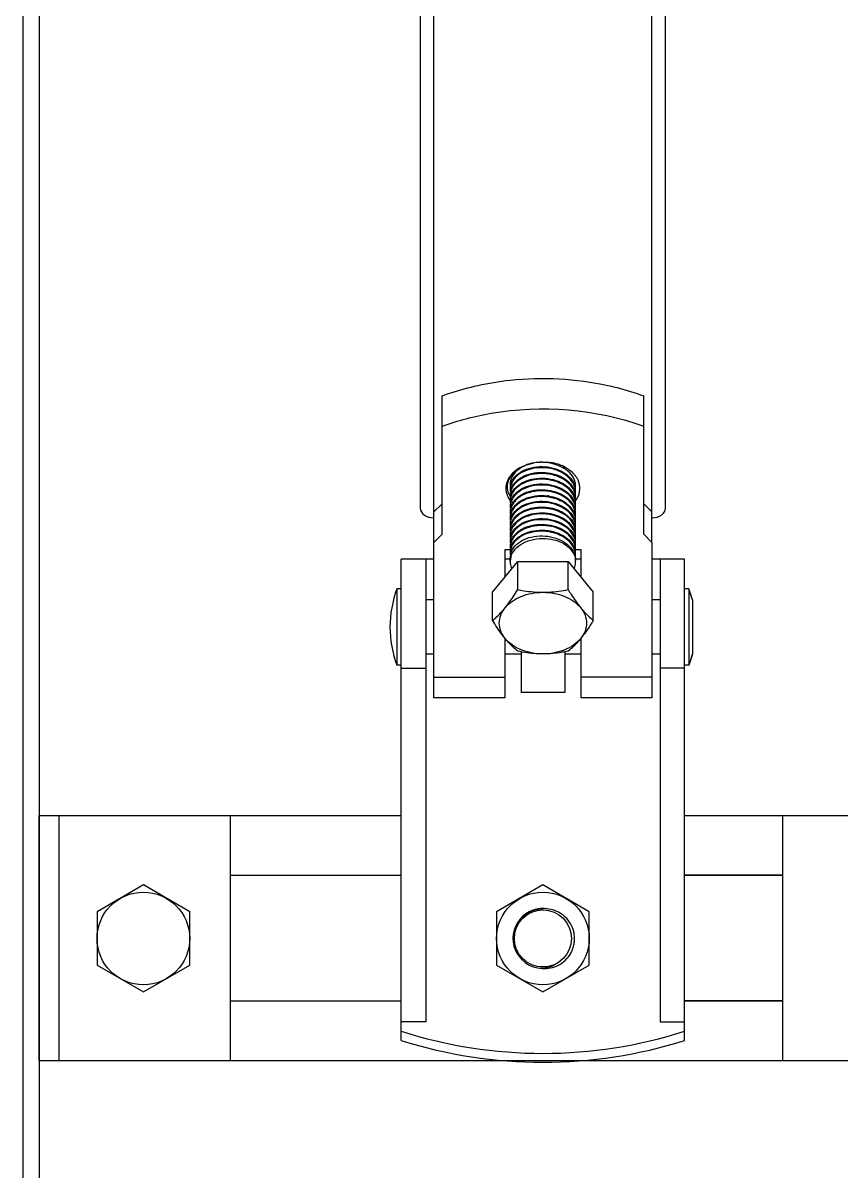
# Model space of a CAD drawing. Extents: x 1060579 to 1383165, y 581819 to 1037910.
# Drawn here: x 1270977 to 1271661, y 848023 to 848983 of the extents above; entities that cross this region are included whole.
import ezdxf

# ---------------------------------------------------------------- set-up
doc = ezdxf.new("R2010")
doc.units = 0
doc.header["$LTSCALE"] = 1000
doc.header["$MEASUREMENT"] = 0
doc.layers.add('02___PRT_ALL_AXES', color=7, linetype='Continuous')
doc.layers.add('03___PRT_ALL_CURVES', color=7, linetype='Continuous')

msp = doc.modelspace()

# ---------------------------------------------------------------- linework, layer by layer
at = {"color": 0, "linetype": 'Continuous'}
for p, q in [((1271308.81, 851443.65), (1271308.81, 848577.22)), ((1271513.84, 848577.22), (1271513.84, 851443.65)), ((1271320.2, 848574.08), (1271320.2, 851394.19)), ((1271502.45, 848574.08), (1271502.45, 851394.19)), ((1271429.27, 848611.92), (1271427.39, 848611.39)), ((1271427.39, 848611.39), (1271429.53, 848611.55)), ((1271429.71, 848611.72), (1271429.53, 848611.55)), ((1271437.97, 848599.87), (1271437.95, 848599.91)), ((1271320.2, 848418.52), (1271320.2, 848548.62)), ((1271502.45, 848548.62), (1271502.45, 848418.52)), ((1271379.43, 848542.28), (1271379.43, 848519.32)), ((1271438.2, 848537.19), (1271438.66, 848537.37)), ((1271438.66, 848533.51), (1271438.66, 848537.37)), ((1271443.22, 848519.32), (1271443.22, 848542.28)), ((1271292.87, 848131.86), (1271292.87, 848534.7)), ((1271320.2, 848534.7), (1271292.87, 848534.7)), ((1271313.37, 848534.7), (1271313.37, 848147.43)), ((1271369.24, 848506.84), (1271390.28, 848532.61)), ((1271383.99, 848534.7), (1271379.43, 848534.7)), ((1271383.99, 848532.61), (1271383.99, 848535.93)), ((1271390.28, 848532.61), (1271432.37, 848532.61)), ((1271432.37, 848532.61), (1271453.41, 848506.84)), ((1271443.22, 848534.7), (1271438.66, 848534.7)), ((1271529.78, 848534.7), (1271502.45, 848534.7)), ((1271509.28, 848534.7), (1271509.28, 848147.43)), ((1271529.78, 848131.86), (1271529.78, 848534.7)), ((1271292.87, 848509.64), (1271289.22, 848509.64)), ((1271533.43, 848509.64), (1271529.78, 848509.64)), ((1271320.2, 848500.53), (1271313.37, 848500.53)), ((1271509.28, 848500.53), (1271502.45, 848500.53)), ((1271379.43, 848468.59), (1271379.43, 848418.52)), ((1271443.22, 848418.52), (1271443.22, 848468.59)), ((1271393.1, 848457.06), (1271393.1, 848423.07)), ((1271429.55, 848457.06), (1271429.55, 848423.07)), ((1271292.87, 848445.85), (1271289.22, 848445.85)), ((1271292.87, 848443.46), (1271313.37, 848443.46)), ((1271529.78, 848443.46), (1271509.28, 848443.46)), ((1271533.43, 848445.85), (1271529.78, 848445.85)), ((1271320.2, 848435.86), (1271379.43, 848435.86)), ((1271502.45, 848435.86), (1271443.22, 848435.86)), ((1271429.55, 848423.07), (1271393.1, 848423.07)), ((1271379.43, 848418.52), (1271320.2, 848418.52)), ((1271502.45, 848418.52), (1271443.22, 848418.52)), ((1270990.26, 848115.2), (1270990.26, 848320.21)), ((1271006.87, 848115.2), (1271006.87, 848320.21)), ((1271149.98, 848115.2), (1271149.98, 848320.21)), ((1271411.32, 848241.1), (1271411.32, 848242.24)), ((1271436.46, 848225.41), (1271436.44, 848225.45)), ((1271436.55, 848225.01), (1271436.54, 848225.04)), ((1271313.37, 848147.43), (1271292.87, 848147.43)), ((1271509.28, 848147.43), (1271529.78, 848147.43))]:
    msp.add_line(p, q, dxfattribs=at)
at = {"color": 7, "linetype": 'Continuous'}
for p, q in [((1270976.6, 850949.64), (1270976.6, 847309.77)), ((1270990.26, 850949.64), (1270990.26, 847309.77))]:
    msp.add_line(p, q, dxfattribs=at)
at = {"color": 0}
for p, q in [((1270990.26, 848320.21), (1271292.87, 848320.21)), ((1271529.78, 848320.21), (1272129.45, 848320.21)), ((1271611.59, 848320.21), (1271611.59, 848115.29)), ((1271149.98, 848270.21), (1271292.87, 848270.21)), ((1271611.59, 848270.21), (1271529.7, 848270.21)), ((1271529.78, 848270.21), (1271611.59, 848270.21)), ((1271149.98, 848165.2), (1271292.87, 848165.2)), ((1271611.59, 848165.2), (1271529.7, 848165.2)), ((1271529.78, 848165.2), (1271611.59, 848165.2)), ((1270990.26, 848115.2), (1272129.45, 848115.29))]:
    msp.add_line(p, q, dxfattribs=at)
at = {"color": 0, "linetype": 'Continuous'}
msp.add_circle((1271411.32, 848217.26), 23.84, dxfattribs=at)
for centre, radius, start, end in [((1271409.74, 848579.94), 35.55, 109.84853, 110.81117), ((1271410.49, 848576.57), 39.08, 100.68737, 103.87841), ((1271411.53, 848572.66), 43.06, 92.78865, 95.62092), ((1271410.23, 848577.39), 38.2, 91.1709, 94.36037), ((1271411.24, 848569.79), 45.9, 92.18133, 94.23085), ((1271411.53, 848572.69), 43.04, 90.26965, 92.79112), ((1271410.23, 848576.97), 38.62, 88.39808, 91.17002), ((1271411.32, 848567.65), 48.04, 89.99224, 92.18143), ((1271410.26, 848577.23), 38.36, 78.81017, 88.42548), ((1271413.28, 848579.46), 36.21, 66.09018, 69.39384), ((1271400.27, 848591.84), 20.4, 144.3244, 145.0523), ((1271401.38, 848591.01), 21.79, 136.88563, 144.24924), ((1271402.59, 848589.91), 23.43, 135.03932, 136.94896), ((1271401.54, 848592.17), 20.68, 139.07237, 140.19888), ((1271401.97, 848591.78), 21.26, 136.7553, 139.06681), ((1271403.46, 848589.03), 24.66, 131.04474, 135.01882), ((1271409.52, 848580.51), 34.94, 110.81103, 111.98188), ((1271414.62, 848586.48), 27.99, 59.48516, 62.80559), ((1271414.04, 848581.19), 34.32, 63.04309, 66.09035), ((1271414.99, 848587.14), 27.24, 59.10175, 59.47215), ((1271414.52, 848582.15), 33.24, 62.80856, 63.02845), ((1271419.71, 848593.49), 19.4, 32.72664, 38.52351), ((1271420.96, 848594.3), 17.91, 26.76335, 32.72288), ((1271421.47, 848591.15), 21.54, 38.04663, 39.87352), ((1271422.03, 848591.59), 20.83, 35.77947, 38.04888), ((1271423.03, 848592.29), 19.61, 29.28109, 35.81545), ((1271399.05, 848592.63), 18.95, 149.24775, 149.84651), ((1271399.38, 848592.43), 19.33, 147.17944, 149.24276), ((1271399.73, 848592.21), 19.74, 146.44231, 147.184), ((1271400, 848592.03), 20.07, 145.05053, 146.44049), ((1271398.59, 848594.19), 17.09, 150.96874, 153.24457), ((1271396.61, 848597.45), 12.62, 177.23425, 180.00699), ((1271396.71, 848597.45), 12.72, 180.02495, 188.67693), ((1271396.69, 848593.91), 12.7, 171.17887, 179.97394), ((1271396.63, 848597.45), 12.65, 173.38303, 177.23238), ((1271396.85, 848597.81), 12.86, 188.55622, 188.80434), ((1271397.05, 848593.85), 13.07, 164.6265, 171.17252), ((1271397.3, 848593.79), 13.33, 163.5915, 164.63979), ((1271397.73, 848597.18), 13.77, 159.46306, 161.8459), ((1271398.17, 848597.01), 14.25, 154.35513, 159.44526), ((1271422.56, 848594.93), 16.26, 24.62832, 30.97104), ((1271422.22, 848594.93), 16.51, 17.56696, 26.78187), ((1271423.37, 848595.31), 15.36, 21.18325, 24.59039), ((1271423.86, 848595.5), 14.83, 16.32634, 21.1888), ((1271422.81, 848590.3), 15.88, 17.47897, 18.78163), ((1271423, 848591.33), 15.68, 15.55115, 17.49487), ((1271423.26, 848590.44), 15.41, 9.38153, 17.50204), ((1271422.96, 848595.18), 15.72, 16.3677, 17.34776), ((1271423.15, 848595.24), 15.53, 14.1805, 16.36999), ((1271424.36, 848595.65), 14.31, 11.41669, 16.32182), ((1271423.2, 848591.38), 15.48, 14.17856, 15.54972), ((1271423.32, 848595.28), 15.35, 12.65644, 14.17814), ((1271423.46, 848591.45), 15.21, 7.53476, 14.18881), ((1271423.46, 848595.31), 15.2, 9.3904, 12.65872), ((1271424.67, 848595.72), 13.99, 9.17982, 11.4044), ((1271423.69, 848595.35), 14.97, 3.718, 9.39356), ((1271424.84, 848595.74), 13.82, 5.80848, 9.17972), ((1271423.73, 848595.38), 14.93, 352.48447, 355.64654), ((1271424.93, 848595.75), 13.73, 2.4067, 5.80641), ((1271423.85, 848595.37), 14.81, 355.64808, 358.28364), ((1271423.86, 848595.36), 14.81, 2.42629, 3.70791), ((1271423.9, 848595.36), 14.76, 1.49721, 2.42608), ((1271423.94, 848595.37), 14.73, 358.28484, 359.99939), ((1271423.93, 848595.36), 14.73, 0.71743, 1.49713), ((1271423.95, 848595.36), 14.71, 0.0001, 0.7174), ((1271424.09, 848592.9), 18.39, 25.62918, 29.24531), ((1271398.12, 848595.83), 16.59, 205.22932, 208.38885), ((1271398.6, 848596.09), 17.13, 208.38732, 211.08741), ((1271398.94, 848596.29), 17.53, 211.08207, 212.10468), ((1271396.59, 848592.95), 12.6, 175.66047, 179.99529), ((1271396.69, 848592.95), 12.7, 180.02613, 188.82832), ((1271396.69, 848589.08), 12.7, 171.19029, 179.97405), ((1271396.59, 848588.12), 12.6, 175.66055, 179.99529), ((1271396.7, 848588.12), 12.71, 180.02715, 189.05714), ((1271396.68, 848584.24), 12.69, 171.42548, 179.97573), ((1271397.05, 848584.19), 13.06, 164.62964, 171.41693), ((1271397.05, 848589.02), 13.07, 164.64129, 171.18392), ((1271397.3, 848588.95), 13.33, 163.59217, 164.65453), ((1271397.3, 848584.12), 13.33, 163.59328, 164.64379), ((1271410.32, 848549.91), 37.98, 81.45169, 82.38798), ((1271423.08, 848586.52), 15.6, 14.29025, 17.4841), ((1271423.08, 848581.69), 15.6, 14.2685, 17.4865), ((1271423.26, 848580.77), 15.41, 9.39486, 17.50911), ((1271423.44, 848585.65), 15.23, 3.78453, 16.70193), ((1271423.46, 848586.61), 15.2, 7.25657, 14.29595), ((1271423.46, 848581.78), 15.21, 7.50699, 14.2733), ((1271423.69, 848590.52), 14.97, 3.71715, 9.3539), ((1271423.74, 848590.54), 14.92, 352.20782, 356.44923), ((1271423.81, 848591.49), 14.86, 0.01723, 7.52684), ((1271423.81, 848585.7), 14.86, 352.44873, 359.98265), ((1271423.81, 848586.66), 14.85, 0.01573, 7.24578), ((1271422.61, 848595.63), 20.11, 322.39303, 328.59948), ((1271423.9, 848590.53), 14.76, 356.45237, 3.70923), ((1271423.9, 848585.7), 14.76, 0.00333, 3.70936), ((1271400.38, 848595.88), 20.54, 215.17851, 216.27363), ((1271396.59, 848583.28), 12.6, 175.66075, 179.99529), ((1271396.69, 848583.29), 12.7, 180.02622, 188.83896), ((1271396.69, 848579.41), 12.7, 171.20066, 179.97411), ((1271396.59, 848578.45), 12.6, 175.66115, 179.99528), ((1271396.69, 848578.46), 12.7, 180.02628, 188.85867), ((1271396.69, 848574.58), 12.7, 171.22019, 179.97423), ((1271397.05, 848579.35), 13.07, 164.60619, 171.19395), ((1271397.06, 848574.52), 13.07, 164.55369, 171.21295), ((1271397.3, 848579.29), 13.33, 163.59561, 164.6197), ((1271397.3, 848574.46), 13.33, 163.59906, 164.5676), ((1271423.08, 848576.85), 15.6, 14.22957, 17.4913), ((1271423.26, 848575.94), 15.41, 9.40433, 17.51198), ((1271423.08, 848572.02), 15.6, 14.23073, 17.49416), ((1271423.46, 848576.95), 15.21, 7.52111, 14.23398), ((1271423.46, 848572.12), 15.21, 7.52477, 14.23512), ((1271423.69, 848580.85), 14.97, 3.71758, 9.36715), ((1271423.69, 848576.02), 14.97, 3.71771, 9.37665), ((1271423.81, 848581.83), 14.85, 0.01707, 7.4983), ((1271423.81, 848580.87), 14.86, 352.46333, 359.98269), ((1271423.81, 848577), 14.85, 0.01713, 7.51277), ((1271423.81, 848576.04), 14.86, 352.46718, 359.98273), ((1271423.9, 848580.87), 14.76, 0.00333, 3.70961), ((1271423.9, 848576.03), 14.76, 0.00333, 3.70972), ((1271320.2, 848585.15), 15.99, 268.36661, 269.99894), ((1271396.59, 848573.62), 12.61, 175.65442, 179.99545), ((1271396.68, 848573.62), 12.69, 180.02405, 188.55059), ((1271396.7, 848569.75), 12.71, 170.92004, 179.97281), ((1271396.59, 848568.79), 12.6, 175.66035, 179.99527), ((1271396.69, 848568.79), 12.7, 180.02593, 188.80891), ((1271396.69, 848564.91), 12.7, 171.17046, 179.97385), ((1271397.05, 848564.86), 13.07, 164.6442, 171.16434), ((1271397.1, 848569.68), 13.11, 163.52874, 170.90564), ((1271397.3, 848564.79), 13.33, 163.5895, 164.65735), ((1271423.06, 848567.18), 15.62, 14.25019, 17.54844), ((1271423.26, 848561.44), 15.41, 9.42825, 17.51762), ((1271423.26, 848566.28), 15.41, 9.39467, 17.51294), ((1271423.08, 848562.36), 15.6, 14.2314, 17.49513), ((1271423.46, 848567.28), 15.2, 7.71926, 14.25406), ((1271423.46, 848562.45), 15.21, 7.53176, 14.23578), ((1271423.69, 848566.35), 14.97, 3.71763, 9.36696), ((1271423.81, 848572.16), 14.85, 0.01715, 7.51646), ((1271423.8, 848567.33), 14.86, 0.01767, 7.71176), ((1271423.81, 848566.37), 14.86, 352.47388, 359.98278), ((1271423.81, 848571.21), 14.85, 352.66771, 359.98383), ((1271423.89, 848571.2), 14.77, 0.00321, 3.71338), ((1271423.9, 848566.37), 14.76, 0.00334, 3.70966), ((1271502.45, 848585.15), 15.99, 270.00106, 271.63339), ((1271396.59, 848563.95), 12.6, 175.66047, 179.9953), ((1271396.69, 848563.96), 12.7, 180.02607, 188.82205), ((1271396.69, 848560.08), 12.7, 171.18411, 179.97405), ((1271396.59, 848559.12), 12.6, 175.6601, 179.99529), ((1271396.69, 848559.13), 12.7, 180.02576, 188.77823), ((1271396.69, 848555.25), 12.7, 171.13974, 179.97371), ((1271397.05, 848560.02), 13.07, 164.65333, 171.17782), ((1271397.05, 848555.19), 13.07, 164.6922, 171.13413), ((1271397.3, 848559.96), 13.33, 163.59542, 164.6665), ((1271397.3, 848555.13), 13.33, 163.59181, 164.70497), ((1271423.08, 848557.52), 15.6, 14.233, 17.49983), ((1271423.26, 848556.61), 15.41, 9.42179, 17.51713), ((1271423.08, 848552.69), 15.6, 14.23275, 17.49933), ((1271423.46, 848557.62), 15.21, 7.5405, 14.23735), ((1271423.45, 848552.79), 15.21, 7.6098, 14.23692), ((1271423.69, 848561.52), 14.97, 3.71809, 9.40074), ((1271423.69, 848556.69), 14.97, 3.71809, 9.39425), ((1271423.81, 848562.5), 14.86, 0.01722, 7.52353), ((1271423.81, 848561.54), 14.86, 352.48309, 359.98285), ((1271423.81, 848557.67), 14.86, 0.01727, 7.53234), ((1271423.81, 848556.71), 14.85, 352.55109, 359.98304), ((1271423.9, 848561.54), 14.76, 0.00334, 3.71), ((1271423.9, 848556.7), 14.76, 0.00335, 3.71002), ((1271396.59, 848554.29), 12.6, 175.66008, 179.99528), ((1271396.69, 848554.29), 12.71, 180.02672, 189.02356), ((1271396.68, 848550.42), 12.69, 171.39201, 179.97549), ((1271396.59, 848549.46), 12.6, 175.66009, 179.99526), ((1271396.69, 848549.46), 12.7, 180.02592, 188.80493), ((1271396.69, 848545.58), 12.7, 171.16669, 179.97381), ((1271397.05, 848550.36), 13.06, 164.68388, 171.38416), ((1271397.05, 848545.53), 13.07, 164.67116, 171.16081), ((1271397.3, 848550.29), 13.33, 163.59038, 164.69758), ((1271397.3, 848545.46), 13.33, 163.58844, 164.68414), ((1271423.08, 848547.86), 15.6, 14.23231, 17.49848), ((1271423.26, 848546.94), 15.41, 9.43802, 17.5133), ((1271423.08, 848543.03), 15.6, 14.23077, 17.49551), ((1271423.26, 848542.11), 15.41, 9.44465, 17.50834), ((1271423.46, 848547.95), 15.21, 7.5487, 14.23665), ((1271423.46, 848543.12), 15.21, 7.56584, 14.23505), ((1271423.69, 848547.02), 14.97, 3.71811, 9.41057), ((1271423.8, 848552.83), 14.86, 0.01768, 7.60219), ((1271423.81, 848551.88), 14.85, 352.49115, 359.98289), ((1271423.81, 848548), 14.86, 0.01732, 7.54062), ((1271423.81, 848547.04), 14.85, 352.50826, 359.98296), ((1271423.9, 848551.87), 14.76, 0.00335, 3.71002), ((1271423.9, 848547.04), 14.76, 0.00333, 3.70998), ((1271396.59, 848544.62), 12.6, 175.66011, 179.99527), ((1271396.69, 848544.63), 12.7, 180.02595, 188.80919), ((1271396.69, 848540.75), 12.7, 171.17113, 179.97386), ((1271396.59, 848539.79), 12.6, 175.66056, 179.99527), ((1271396.69, 848539.8), 12.7, 180.02606, 188.82101), ((1271396.69, 848535.92), 12.7, 171.18248, 179.97394), ((1271397.05, 848540.69), 13.07, 164.67324, 171.16521), ((1271397.05, 848535.86), 13.07, 164.62025, 171.17608), ((1271397.3, 848540.63), 13.33, 163.58792, 164.68621), ((1271397.3, 848535.8), 13.33, 163.59109, 164.63359), ((1271423.26, 848537.28), 15.41, 9.40479, 17.51512), ((1271423.08, 848533.36), 15.6, 14.20899, 17.4974), ((1271423.08, 848538.19), 15.6, 14.22886, 17.49064), ((1271423.46, 848538.29), 15.21, 7.53013, 14.23324), ((1271423.69, 848542.19), 14.97, 3.7179, 9.41734), ((1271423.69, 848537.36), 14.97, 3.71781, 9.37713), ((1271423.81, 848543.17), 14.86, 0.01735, 7.55784), ((1271423.81, 848542.21), 14.86, 352.47271, 359.98277), ((1271423.81, 848538.34), 14.86, 0.01713, 7.52183), ((1271423.9, 848542.21), 14.76, 0.00332, 3.70973), ((1271423.9, 848537.37), 14.76, 0.00334, 3.70981), ((1271411.32, 848217.26), 25.06, 78.79654, 264.42038), ((1271411.77, 848217.17), 25.07, 79.83762, 91.01799), ((1271411.35, 848217.27), 26.39, 15.60939, 17.97005), ((1271411.77, 848216.11), 26.33, 18.27893, 19.74862), ((1271411.34, 848217.27), 26.4, 12.93275, 15.60737), ((1271411.28, 848217.26), 26.46, 9.59956, 12.93319), ((1271411.32, 848217.26), 26.42, 4.13284, 9.59731), ((1271411.33, 848217.26), 26.41, 341.87993, 344.01676), ((1271411.29, 848217.27), 26.46, 344.02254, 352.56844), ((1271411.33, 848217.26), 26.41, 352.57533, 354.72927), ((1271411.3, 848217.26), 26.45, 354.73036, 1.07953), ((1271411.32, 848217.26), 26.43, 1.08353, 4.13147), ((1271411.32, 848217.27), 26.43, 327.61118, 331.91746), ((1271411.33, 848217.26), 26.42, 327.61088, 331.5117), ((1271411.3, 848217.28), 26.45, 331.91585, 335.35374), ((1271411.32, 848217.27), 26.43, 335.35893, 341.87879), ((1271411.32, 848508.4), 387.27, 252.18874, 287.81126), ((1271411.32, 848508.4), 394.73, 252.53641, 287.46359)]:
    msp.add_arc(centre, radius, start, end, dxfattribs=at)
for points, knots in [([(1271401.12, 848614.51), (1271399.79, 848614.18), (1271394.83, 848612.68), (1271390.14, 848610.13), (1271387.27, 848607.63)], [0, 0, 0, 0, 0.264636, 1, 1, 1, 1]), ([(1271427.41, 848611.38), (1271426.68, 848611.79), (1271423.59, 848613.32), (1271420.26, 848614.35), (1271417.7, 848614.85)], [0, 0, 0, 0, 0.242859, 1, 1, 1, 1]), ([(1271426.02, 848613.35), (1271425.37, 848613.59), (1271422.7, 848614.51), (1271419.93, 848615.14), (1271417.83, 848615.46)], [0, 0, 0, 0, 0.245442, 1, 1, 1, 1]), ([(1271438.02, 848590.03), (1271437.29, 848592.47), (1271434.43, 848597.27), (1271427.52, 848602.5), (1271418.75, 848605.72), (1271409.13, 848606.64), (1271399.77, 848605.2), (1271391.75, 848601.59), (1271386.78, 848596.85), (1271384.59, 848592.46), (1271384.11, 848590.19), (1271384.02, 848589.07)], [0, 0, 0, 0, 0.111989, 0.237167, 0.374547, 0.517663, 0.657661, 0.786312, 0.89922, 0.950664, 1, 1, 1, 1]), ([(1271384.52, 848597.55), (1271385.15, 848599.7), (1271387.7, 848603.95), (1271393.92, 848608.6), (1271401.94, 848611.51), (1271410.94, 848612.41), (1271419.99, 848611.18), (1271428.14, 848607.9), (1271434.54, 848602.86), (1271437.23, 848598.34), (1271437.95, 848596.04)], [0, 0, 0, 0, 0.1028, 0.219575, 0.350436, 0.490257, 0.631411, 0.766198, 0.889253, 1, 1, 1, 1]), ([(1271384.52, 848592.72), (1271385.15, 848594.86), (1271387.7, 848599.12), (1271393.92, 848603.76), (1271401.94, 848606.68), (1271410.94, 848607.57), (1271419.99, 848606.35), (1271428.15, 848603.07), (1271434.55, 848598.02), (1271437.23, 848593.5), (1271437.96, 848591.21)], [0, 0, 0, 0, 0.102802, 0.219579, 0.350445, 0.490271, 0.631419, 0.766196, 0.889248, 1, 1, 1, 1]), ([(1271437.84, 848595.41), (1271437.08, 848597.67), (1271434.36, 848602.07), (1271428.02, 848606.99), (1271420, 848610.2), (1271411.11, 848611.42), (1271402.25, 848610.6), (1271394.31, 848607.82), (1271388.07, 848603.35), (1271385.41, 848599.23), (1271384.69, 848597.13)], [0, 0, 0, 0, 0.110828, 0.23379, 0.368184, 0.508826, 0.648319, 0.779281, 0.896604, 1, 1, 1, 1]), ([(1271396.45, 848612.9), (1271395.18, 848612.36), (1271390.75, 848610.12), (1271386.88, 848606.43), (1271385.33, 848603.18)], [0, 0, 0, 0, 0.276321, 1, 1, 1, 1]), ([(1271386.49, 848606.35), (1271387.13, 848607.03), (1271390.06, 848609.76), (1271393.61, 848611.77), (1271396.44, 848612.91)], [0, 0, 0, 0, 0.235806, 1, 1, 1, 1]), ([(1271436.5, 848603.3), (1271436.07, 848604), (1271434.06, 848606.87), (1271431.27, 848609.14), (1271428.98, 848610.51)], [0, 0, 0, 0, 0.235801, 1, 1, 1, 1]), ([(1271438, 848604.96), (1271437.45, 848605.62), (1271434.99, 848608.24), (1271431.97, 848610.29), (1271429.53, 848611.55)], [0, 0, 0, 0, 0.237518, 1, 1, 1, 1]), ([(1271382.67, 848602.15), (1271381.09, 848599.44), (1271379.31, 848592.92), (1271381.77, 848586.65), (1271383.6, 848584.05)], [0, 0, 0, 0, 0.496414, 1, 1, 1, 1]), ([(1271383.11, 848588.76), (1271382.43, 848590.2), (1271381.5, 848593.29), (1271381.65, 848596.52), (1271381.97, 848598.05)], [0, 0, 0, 0, 0.504975, 1, 1, 1, 1]), ([(1271437.96, 848585.41), (1271437.19, 848587.84), (1271434.27, 848592.6), (1271427.33, 848597.77), (1271418.57, 848600.93), (1271408.98, 848601.8), (1271399.67, 848600.33), (1271391.69, 848596.71), (1271386.76, 848591.99), (1271384.59, 848587.61), (1271384.11, 848585.35), (1271384.02, 848584.24)], [0, 0, 0, 0, 0.112247, 0.237701, 0.375218, 0.518283, 0.658097, 0.786535, 0.899295, 0.950694, 1, 1, 1, 1]), ([(1271384.69, 848597.13), (1271384.6, 848596.87), (1271384.28, 848595.81), (1271384.09, 848594.72), (1271384.02, 848593.9)], [0, 0, 0, 0, 0.252986, 1, 1, 1, 1]), ([(1271437.95, 848580.58), (1271437.19, 848583), (1271434.27, 848587.77), (1271427.33, 848592.93), (1271418.57, 848596.1), (1271408.98, 848596.97), (1271399.67, 848595.5), (1271391.69, 848591.88), (1271386.76, 848587.15), (1271384.59, 848582.78), (1271384.11, 848580.52), (1271384.02, 848579.4)], [0, 0, 0, 0, 0.112246, 0.2377, 0.375215, 0.518278, 0.658091, 0.78653, 0.899293, 0.950693, 1, 1, 1, 1]), ([(1271384.52, 848587.89), (1271385.15, 848590.03), (1271387.7, 848594.29), (1271393.92, 848598.93), (1271401.94, 848601.85), (1271410.94, 848602.74), (1271419.99, 848601.51), (1271428.15, 848598.24), (1271434.55, 848593.19), (1271437.23, 848588.67), (1271437.96, 848586.37)], [0, 0, 0, 0, 0.102803, 0.219579, 0.350445, 0.490272, 0.63142, 0.766197, 0.889249, 1, 1, 1, 1]), ([(1271384.52, 848583.05), (1271385.15, 848585.2), (1271387.7, 848589.46), (1271393.92, 848594.1), (1271401.94, 848597.01), (1271410.94, 848597.91), (1271419.99, 848596.68), (1271428.14, 848593.41), (1271434.55, 848588.36), (1271437.23, 848583.84), (1271437.96, 848581.54)], [0, 0, 0, 0, 0.102804, 0.219579, 0.350435, 0.490256, 0.631409, 0.766198, 0.88925, 1, 1, 1, 1]), ([(1271439.78, 848585.15), (1271441.2, 848587.48), (1271443.04, 848592.86), (1271441.83, 848598.43), (1271440.67, 848600.85)], [0, 0, 0, 0, 0.503467, 1, 1, 1, 1]), ([(1271415.96, 848591.33), (1271412.19, 848591.9), (1271404.66, 848591.91), (1271395.84, 848589.23), (1271390.15, 848585.54), (1271386.92, 848582.28), (1271384.77, 848578.58), (1271384.12, 848575.89), (1271384.02, 848574.57)], [0, 0, 0, 0, 0.287626, 0.558153, 0.68143, 0.795158, 0.900367, 1, 1, 1, 1]), ([(1271437.95, 848570.91), (1271437.19, 848573.34), (1271434.27, 848578.1), (1271427.33, 848583.27), (1271418.57, 848586.43), (1271408.98, 848587.3), (1271399.66, 848585.83), (1271391.69, 848582.21), (1271386.76, 848577.49), (1271384.59, 848573.12), (1271384.11, 848570.85), (1271384.02, 848569.74)], [0, 0, 0, 0, 0.112245, 0.237701, 0.375214, 0.518277, 0.6581, 0.786541, 0.899298, 0.950695, 1, 1, 1, 1]), ([(1271384.52, 848578.22), (1271385.15, 848580.37), (1271387.7, 848584.62), (1271393.92, 848589.27), (1271401.94, 848592.18), (1271410.94, 848593.08), (1271419.99, 848591.85), (1271428.14, 848588.57), (1271434.54, 848583.53), (1271437.23, 848579.01), (1271437.95, 848576.71)], [0, 0, 0, 0, 0.102805, 0.219582, 0.350438, 0.49026, 0.63141, 0.766198, 0.889251, 1, 1, 1, 1]), ([(1271384.52, 848573.4), (1271385.23, 848575.81), (1271388.31, 848580.59), (1271395.74, 848585.42), (1271405.14, 848588.01), (1271411.94, 848588.01), (1271415.35, 848587.55)], [0, 0, 0, 0, 0.20759, 0.44724, 0.716488, 1, 1, 1, 1]), ([(1271438.63, 848572.16), (1271438.48, 848574.45), (1271436.98, 848579.23), (1271431.86, 848585.08), (1271424.59, 848589.34), (1271418.93, 848590.88), (1271415.96, 848591.33)], [0, 0, 0, 0, 0.21682, 0.453957, 0.717085, 1, 1, 1, 1]), ([(1271415.96, 848587.46), (1271418.55, 848587.07), (1271423.51, 848585.8), (1271430.1, 848582.4), (1271435.18, 848577.75), (1271437.33, 848573.86), (1271437.95, 848571.89)], [0, 0, 0, 0, 0.277616, 0.53967, 0.780154, 1, 1, 1, 1]), ([(1271308.81, 848577.22), (1271308.81, 848575.08), (1271312.01, 848570.4), (1271317.03, 848569.25), (1271319.75, 848569.17)], [0, 0, 0, 0, 0.440911, 1, 1, 1, 1]), ([(1271437.95, 848566.08), (1271437.19, 848568.51), (1271434.27, 848573.27), (1271427.33, 848578.44), (1271418.57, 848581.6), (1271408.98, 848582.47), (1271399.66, 848581), (1271391.69, 848577.38), (1271386.76, 848572.66), (1271384.59, 848568.28), (1271384.11, 848566.02), (1271384.02, 848564.91)], [0, 0, 0, 0, 0.112246, 0.237704, 0.375214, 0.518276, 0.658095, 0.786533, 0.899295, 0.950695, 1, 1, 1, 1]), ([(1271429.8, 848571.59), (1271425.78, 848574.35), (1271416.07, 848577.8), (1271403.45, 848577.28), (1271394.38, 848573.91), (1271388.98, 848570.21), (1271385.26, 848565.52), (1271384.16, 848561.85), (1271384.02, 848560.07)], [0, 0, 0, 0, 0.268159, 0.54642, 0.676791, 0.795592, 0.902183, 1, 1, 1, 1]), ([(1271384.52, 848568.56), (1271385.15, 848570.7), (1271387.7, 848574.96), (1271393.92, 848579.6), (1271401.94, 848582.52), (1271410.94, 848583.41), (1271419.99, 848582.18), (1271428.14, 848578.91), (1271434.54, 848573.86), (1271437.23, 848569.34), (1271437.95, 848567.05)], [0, 0, 0, 0, 0.1028, 0.219577, 0.35044, 0.490268, 0.631416, 0.766199, 0.889253, 1, 1, 1, 1]), ([(1271384.52, 848563.72), (1271385.01, 848565.4), (1271386.76, 848568.72), (1271391, 848572.78), (1271396.6, 848575.87), (1271405.52, 848578.48), (1271417.47, 848578.44), (1271426.53, 848574.91), (1271430.25, 848572.24)], [0, 0, 0, 0, 0.09979, 0.209755, 0.331258, 0.462623, 0.737838, 1, 1, 1, 1]), ([(1271502.9, 848569.17), (1271505.62, 848569.25), (1271510.64, 848570.4), (1271513.84, 848575.08), (1271513.84, 848577.22)], [0, 0, 0, 0, 0.559089, 1, 1, 1, 1]), ([(1271438.63, 848552.83), (1271438.55, 848554.11), (1271438.03, 848556.71), (1271435.65, 848561.71), (1271430.22, 848567.12), (1271421.46, 848571.23), (1271411.42, 848572.86), (1271401.37, 848571.84), (1271392.6, 848568.36), (1271387.09, 848563.47), (1271384.65, 848558.84), (1271384.11, 848556.43), (1271384.02, 848555.24)], [0, 0, 0, 0, 0.05375, 0.109471, 0.230247, 0.36521, 0.508721, 0.651183, 0.78291, 0.898103, 0.950221, 1, 1, 1, 1]), ([(1271437.95, 848551.58), (1271437.19, 848554.01), (1271434.27, 848558.77), (1271427.33, 848563.94), (1271418.57, 848567.1), (1271408.98, 848567.97), (1271399.66, 848566.5), (1271391.69, 848562.88), (1271386.76, 848558.16), (1271384.59, 848553.79), (1271384.11, 848551.52), (1271384.02, 848550.41)], [0, 0, 0, 0, 0.11225, 0.237708, 0.375218, 0.518284, 0.658099, 0.786539, 0.899299, 0.950695, 1, 1, 1, 1]), ([(1271384.52, 848558.89), (1271385.15, 848561.04), (1271387.7, 848565.29), (1271393.92, 848569.94), (1271401.94, 848572.85), (1271410.94, 848573.75), (1271419.99, 848572.52), (1271428.14, 848569.25), (1271434.54, 848564.2), (1271437.23, 848559.68), (1271437.95, 848557.38)], [0, 0, 0, 0, 0.102803, 0.219582, 0.350439, 0.490263, 0.631412, 0.766193, 0.88925, 1, 1, 1, 1]), ([(1271384.52, 848554.06), (1271385.15, 848556.2), (1271387.7, 848560.46), (1271393.92, 848565.1), (1271401.94, 848568.02), (1271410.94, 848568.91), (1271419.99, 848567.69), (1271428.14, 848564.41), (1271434.54, 848559.37), (1271437.23, 848554.85), (1271437.95, 848552.55)], [0, 0, 0, 0, 0.102803, 0.219581, 0.350439, 0.490263, 0.631413, 0.766193, 0.88925, 1, 1, 1, 1]), ([(1271437.95, 848561.25), (1271437.32, 848563.27), (1271435.1, 848567.26), (1271431.72, 848570.27), (1271429.8, 848571.59)], [0, 0, 0, 0, 0.476952, 1, 1, 1, 1]), ([(1271430.25, 848572.24), (1271432.06, 848570.94), (1271435.24, 848568), (1271437.34, 848564.16), (1271437.95, 848562.21)], [0, 0, 0, 0, 0.522085, 1, 1, 1, 1]), ([(1271437.96, 848546.75), (1271437.19, 848549.18), (1271434.27, 848553.94), (1271427.33, 848559.11), (1271418.57, 848562.27), (1271408.98, 848563.14), (1271399.67, 848561.67), (1271391.69, 848558.05), (1271386.76, 848553.33), (1271384.59, 848548.95), (1271384.11, 848546.69), (1271384.02, 848545.58)], [0, 0, 0, 0, 0.112251, 0.237706, 0.375218, 0.518284, 0.658099, 0.78654, 0.899299, 0.950695, 1, 1, 1, 1]), ([(1271437.95, 848541.92), (1271437.19, 848544.34), (1271434.27, 848549.11), (1271427.33, 848554.27), (1271418.57, 848557.44), (1271408.98, 848558.31), (1271399.66, 848556.84), (1271391.69, 848553.22), (1271386.76, 848548.49), (1271384.59, 848544.12), (1271384.11, 848541.86), (1271384.02, 848540.74)], [0, 0, 0, 0, 0.112246, 0.237702, 0.375218, 0.518285, 0.6581, 0.786541, 0.899298, 0.950694, 1, 1, 1, 1]), ([(1271384.52, 848549.23), (1271385.15, 848551.37), (1271387.7, 848555.63), (1271393.92, 848560.27), (1271401.94, 848563.19), (1271410.94, 848564.08), (1271419.99, 848562.85), (1271428.14, 848559.58), (1271434.54, 848554.53), (1271437.23, 848550.01), (1271437.95, 848547.72)], [0, 0, 0, 0, 0.102802, 0.219581, 0.35044, 0.490262, 0.631413, 0.766193, 0.889249, 1, 1, 1, 1]), ([(1271384.52, 848544.39), (1271385.15, 848546.54), (1271387.7, 848550.8), (1271393.92, 848555.44), (1271401.94, 848558.35), (1271410.94, 848559.25), (1271419.99, 848558.02), (1271428.15, 848554.75), (1271434.55, 848549.7), (1271437.23, 848545.18), (1271437.96, 848542.88)], [0, 0, 0, 0, 0.102801, 0.21958, 0.350441, 0.490262, 0.631414, 0.766194, 0.889248, 1, 1, 1, 1]), ([(1271384.52, 848539.56), (1271385.15, 848541.71), (1271387.7, 848545.96), (1271393.92, 848550.61), (1271401.94, 848553.52), (1271410.94, 848554.42), (1271419.99, 848553.19), (1271428.14, 848549.91), (1271434.54, 848544.87), (1271437.23, 848540.35), (1271437.95, 848538.05)], [0, 0, 0, 0, 0.1028, 0.219576, 0.350438, 0.490259, 0.631413, 0.766198, 0.889253, 1, 1, 1, 1]), ([(1271397.31, 848197.97), (1271395.23, 848199.43), (1271391.5, 848203.05), (1271387.91, 848209.93), (1271386.65, 848217.59), (1271387.83, 848225.27), (1271391.33, 848232.2), (1271396.79, 848237.72), (1271403.67, 848241.31), (1271408.78, 848242.19), (1271411.32, 848242.24)], [0, 0, 0, 0, 0.124979, 0.249964, 0.374956, 0.499953, 0.624956, 0.749965, 0.87498, 1, 1, 1, 1]), ([(1271436.54, 848225.04), (1271435.76, 848227.21), (1271433.62, 848231.36), (1271428.88, 848236.5), (1271422.96, 848240.2), (1271418.47, 848241.51), (1271416.19, 848241.85)], [0, 0, 0, 0, 0.250036, 0.500043, 0.750031, 1, 1, 1, 1]), ([(1271408.89, 848192.32), (1271411.22, 848191.98), (1271416.02, 848191.95), (1271422.92, 848193.9), (1271429.03, 848197.66), (1271432.28, 848201.18), (1271433.64, 848203.11)], [0, 0, 0, 0, 0.24997, 0.499961, 0.749971, 1, 1, 1, 1]), ([(1271425.34, 848197.98), (1271423.08, 848196.08), (1271417.81, 848193.11), (1271411.84, 848192.23), (1271408.89, 848192.32)], [0, 0, 0, 0, 0.499904, 1, 1, 1, 1])]:
    msp.add_open_spline(points, degree=3, knots=knots, dxfattribs=at)
for points in [[(1271397.67, 848613.38), (1271399.58, 848614.07), (1271401.55, 848614.6), (1271403.54, 848614.98)], [(1271407.85, 848615.57), (1271406.31, 848615.46), (1271404.77, 848615.26), (1271403.24, 848614.97)], [(1271411.33, 848615.7), (1271413.49, 848615.79), (1271415.67, 848615.69), (1271417.83, 848615.46)], [(1271383.64, 848602.49), (1271384.21, 848603.52), (1271384.9, 848604.5), (1271385.65, 848605.4)], [(1271381.97, 848598.05), (1271382.25, 848599.38), (1271382.71, 848600.67), (1271383.32, 848601.89)], [(1271384.64, 848601.48), (1271384.37, 848600.64), (1271384.17, 848599.78), (1271384.07, 848598.9)], [(1271438.2, 848537.19), (1271438.5, 848535.99), (1271438.66, 848534.75), (1271438.66, 848533.51)]]:
    msp.add_open_spline(points, degree=3, dxfattribs=at)
at = {"layer": '02___PRT_ALL_AXES', "color": 0, "linetype": 'Continuous'}
for p, q in [((1271327.04, 848555.53), (1271327.04, 848671.18)), ((1271495.61, 848555.53), (1271495.61, 848671.18)), ((1271320.2, 848574.08), (1271327.04, 848580.98)), ((1271495.61, 848580.98), (1271502.45, 848574.08)), ((1271320.2, 848548.62), (1271320.2, 848574.08)), ((1271502.45, 848548.62), (1271502.45, 848574.08)), ((1271320.2, 848548.62), (1271327.04, 848555.53)), ((1271495.61, 848555.53), (1271502.45, 848548.62)), ((1271384.19, 848542.28), (1271379.43, 848542.28)), ((1271443.22, 848542.28), (1271438.66, 848542.28)), ((1271438.66, 848533.51), (1271438.66, 848537.37)), ((1271383.99, 848532.61), (1271383.99, 848535.93)), ((1271390.28, 848509.14), (1271390.28, 848532.61)), ((1271432.37, 848509.14), (1271432.37, 848532.61)), ((1271289.22, 848509.64), (1271289.22, 848445.85)), ((1271292.87, 848509.64), (1271289.22, 848509.64)), ((1271533.43, 848509.64), (1271529.78, 848509.64)), ((1271533.43, 848509.64), (1271533.43, 848445.85)), ((1271536.3, 848500.53), (1271533.43, 848509.64)), ((1271320.2, 848500.53), (1271313.37, 848500.53)), ((1271369.24, 848483.37), (1271369.24, 848506.84)), ((1271453.41, 848483.37), (1271453.41, 848506.84)), ((1271509.28, 848500.53), (1271502.45, 848500.53)), ((1271536.3, 848500.53), (1271536.3, 848454.97)), ((1271320.2, 848454.97), (1271313.37, 848454.97)), ((1271393.1, 848454.97), (1271379.43, 848454.97)), ((1271443.22, 848454.97), (1271429.55, 848454.97)), ((1271509.28, 848454.97), (1271502.45, 848454.97)), ((1271536.3, 848454.97), (1271533.43, 848445.85)), ((1271292.87, 848445.85), (1271289.22, 848445.85)), ((1271533.43, 848445.85), (1271529.78, 848445.85)), ((1271077.29, 848261.98), (1271038.55, 848239.61)), ((1271116.03, 848239.61), (1271077.29, 848261.98)), ((1271411.32, 848262), (1271372.58, 848239.63)), ((1271450.07, 848239.63), (1271411.32, 848262)), ((1271038.55, 848239.61), (1271038.55, 848194.88)), ((1271116.03, 848194.88), (1271116.03, 848239.61)), ((1271372.58, 848239.63), (1271372.58, 848194.9)), ((1271450.07, 848194.9), (1271450.07, 848239.63)), ((1271038.55, 848194.88), (1271077.29, 848172.51)), ((1271077.29, 848172.51), (1271116.03, 848194.88)), ((1271372.58, 848194.9), (1271411.32, 848172.53)), ((1271411.32, 848172.53), (1271450.07, 848194.9))]:
    msp.add_line(p, q, dxfattribs=at)
for centre in [(1271077.29, 848217.25), (1271411.32, 848217.26)]:
    msp.add_circle(centre, 38.74, dxfattribs=at)
for centre, radius, start, end in [((1271397.91, 848532.59), 13.92, 166.38274, 179.92147), ((1271398.3, 848532.5), 14.33, 164.29323, 166.41175), ((1271425.01, 848532.61), 13.65, 0.0035, 3.71743), ((1271374.58, 848477.75), 91.12, 159.51268, 200.48732), ((1271448.07, 848477.75), 91.12, 14.47751, 20.48732), ((1271448.07, 848477.75), 91.12, 339.51268, 345.52249)]:
    msp.add_arc(centre, radius, start, end, dxfattribs=at)
for points, knots in [([(1271356.99, 848679.93), (1271365.84, 848681.89), (1271401.78, 848687.73), (1271438.99, 848685.82), (1271465.66, 848679.93)], [0, 0, 0, 0, 0.249292, 1, 1, 1, 1]), ([(1271327.04, 848671.18), (1271329.44, 848672.07), (1271339.27, 848675.5), (1271349.33, 848678.24), (1271356.99, 848679.93)], [0, 0, 0, 0, 0.24669, 1, 1, 1, 1]), ([(1271465.66, 848679.93), (1271468.23, 848679.37), (1271478.36, 848676.95), (1271488.32, 848673.87), (1271495.61, 848671.18)], [0, 0, 0, 0, 0.253167, 1, 1, 1, 1]), ([(1271327.04, 848645.73), (1271340.27, 848650.62), (1271395.34, 848665.11), (1271455.54, 848660.51), (1271495.61, 848645.73)], [0, 0, 0, 0, 0.248287, 1, 1, 1, 1]), ([(1271384.51, 848536.38), (1271385.18, 848538.76), (1271387.98, 848543.49), (1271394.86, 848548.55), (1271403.66, 848551.59), (1271413.36, 848552.3), (1271422.81, 848550.6), (1271430.93, 848546.69), (1271435.91, 848541.66), (1271438.09, 848537.05), (1271438.56, 848534.67), (1271438.63, 848533.49)], [0, 0, 0, 0, 0.10787, 0.229941, 0.365588, 0.508322, 0.649135, 0.779671, 0.895471, 0.948703, 1, 1, 1, 1]), ([(1271383.99, 848532.61), (1271383.99, 848532.11), (1271384.1, 848530.06), (1271384.68, 848528.05), (1271385.32, 848526.65)], [0, 0, 0, 0, 0.246881, 1, 1, 1, 1]), ([(1271437.33, 848526.65), (1271437.55, 848527.13), (1271438.31, 848529.03), (1271438.66, 848531.09), (1271438.66, 848532.61)], [0, 0, 0, 0, 0.255771, 1, 1, 1, 1]), ([(1271379.76, 848493.95), (1271380.67, 848495.07), (1271384.45, 848499.94), (1271387.82, 848505.12), (1271390.28, 848509.14)], [0, 0, 0, 0, 0.234887, 1, 1, 1, 1]), ([(1271390.28, 848509.14), (1271392, 848508.79), (1271398.94, 848507.5), (1271406.01, 848506.84), (1271411.32, 848506.84)], [0, 0, 0, 0, 0.248025, 1, 1, 1, 1]), ([(1271411.32, 848506.84), (1271413.1, 848506.84), (1271420.17, 848507.05), (1271427.19, 848508.08), (1271432.37, 848509.14)], [0, 0, 0, 0, 0.251885, 1, 1, 1, 1]), ([(1271432.37, 848509.14), (1271433.21, 848507.76), (1271436.48, 848502.54), (1271440.02, 848497.47), (1271442.89, 848493.95)], [0, 0, 0, 0, 0.26296, 1, 1, 1, 1]), ([(1271379.76, 848493.95), (1271383.2, 848498.17), (1271390.71, 848503.05), (1271401.93, 848506.26), (1271408.17, 848506.84), (1271411.32, 848506.84)], [0, 0, 0, 0, 0.467191, 0.729101, 1, 1, 1, 1]), ([(1271411.32, 848506.84), (1271414.48, 848506.84), (1271420.72, 848506.26), (1271431.94, 848503.05), (1271439.45, 848498.17), (1271442.89, 848493.95)], [0, 0, 0, 0, 0.270899, 0.532809, 1, 1, 1, 1]), ([(1271369.24, 848483.37), (1271370.12, 848484.08), (1271373.9, 848487.32), (1271377.33, 848490.97), (1271379.76, 848493.95)], [0, 0, 0, 0, 0.227749, 1, 1, 1, 1]), ([(1271379.76, 848468.18), (1271378.24, 848470.04), (1271375.78, 848474.11), (1271374.44, 848481.06), (1271375.78, 848488.02), (1271378.24, 848492.09), (1271379.76, 848493.95)], [0, 0, 0, 0, 0.257484, 0.5, 0.742516, 1, 1, 1, 1]), ([(1271442.89, 848493.95), (1271444.41, 848492.09), (1271446.87, 848488.02), (1271448.21, 848481.06), (1271446.87, 848474.11), (1271444.41, 848470.04), (1271442.89, 848468.18)], [0, 0, 0, 0, 0.257484, 0.5, 0.742516, 1, 1, 1, 1]), ([(1271442.89, 848493.95), (1271443.75, 848492.89), (1271446.99, 848489.11), (1271450.61, 848485.65), (1271453.41, 848483.37)], [0, 0, 0, 0, 0.2742, 1, 1, 1, 1]), ([(1271379.76, 848468.18), (1271378.84, 848469.3), (1271375.06, 848474.17), (1271371.7, 848479.35), (1271369.24, 848483.37)], [0, 0, 0, 0, 0.234887, 1, 1, 1, 1]), ([(1271453.41, 848483.37), (1271452.57, 848481.98), (1271449.3, 848476.76), (1271445.76, 848471.7), (1271442.89, 848468.18)], [0, 0, 0, 0, 0.26296, 1, 1, 1, 1]), ([(1271390.28, 848457.59), (1271389.4, 848458.31), (1271385.62, 848461.55), (1271382.19, 848465.2), (1271379.76, 848468.18)], [0, 0, 0, 0, 0.227749, 1, 1, 1, 1]), ([(1271411.32, 848455.29), (1271408.17, 848455.29), (1271401.93, 848455.87), (1271390.71, 848459.07), (1271383.2, 848463.96), (1271379.76, 848468.18)], [0, 0, 0, 0, 0.270899, 0.532809, 1, 1, 1, 1]), ([(1271442.89, 848468.18), (1271439.45, 848463.96), (1271431.94, 848459.07), (1271420.72, 848455.87), (1271414.48, 848455.29), (1271411.32, 848455.29)], [0, 0, 0, 0, 0.467191, 0.729101, 1, 1, 1, 1]), ([(1271442.89, 848468.18), (1271442.03, 848467.12), (1271438.79, 848463.33), (1271435.17, 848459.88), (1271432.37, 848457.59)], [0, 0, 0, 0, 0.2742, 1, 1, 1, 1]), ([(1271411.32, 848455.29), (1271409.55, 848455.29), (1271402.48, 848455.5), (1271395.46, 848456.54), (1271390.28, 848457.59)], [0, 0, 0, 0, 0.251885, 1, 1, 1, 1]), ([(1271432.37, 848457.59), (1271430.65, 848457.24), (1271423.71, 848455.95), (1271416.64, 848455.29), (1271411.32, 848455.29)], [0, 0, 0, 0, 0.248025, 1, 1, 1, 1])]:
    msp.add_open_spline(points, degree=3, knots=knots, dxfattribs=at)
at = {"layer": '03___PRT_ALL_CURVES', "color": 0, "linetype": 'Continuous'}
for points in [[(1271411.32, 848455.29), (1271411.29, 848455.29), (1271411.23, 848455.29), (1271411.15, 848455.29), (1271411.1, 848455.29), (1271411.06, 848455.29), (1271411.01, 848455.29), (1271410.95, 848455.29), (1271410.81, 848455.29), (1271410.59, 848455.3), (1271410.35, 848455.3), (1271410.16, 848455.3), (1271410.05, 848455.31), (1271409.96, 848455.31), (1271409.92, 848455.31), (1271409.89, 848455.31), (1271409.85, 848455.31), (1271409.8, 848455.31), (1271409.75, 848455.32), (1271409.71, 848455.32), (1271409.68, 848455.32), (1271409.67, 848455.32), (1271409.63, 848455.32), (1271409.6, 848455.32), (1271409.51, 848455.32), (1271409.38, 848455.33), (1271409.27, 848455.33), (1271409.21, 848455.33)], [(1271413.44, 848455.33), (1271413.41, 848455.33), (1271413.34, 848455.33), (1271413.26, 848455.33), (1271413.21, 848455.33), (1271413.17, 848455.32), (1271413.12, 848455.32), (1271413.07, 848455.32), (1271412.92, 848455.32), (1271412.71, 848455.31), (1271412.47, 848455.3), (1271412.28, 848455.3), (1271412.16, 848455.3), (1271412.08, 848455.3), (1271412.03, 848455.3), (1271412, 848455.3), (1271411.96, 848455.29), (1271411.91, 848455.29), (1271411.87, 848455.29), (1271411.83, 848455.29), (1271411.8, 848455.29), (1271411.78, 848455.29), (1271411.75, 848455.29), (1271411.71, 848455.29), (1271411.63, 848455.29), (1271411.5, 848455.29), (1271411.38, 848455.29), (1271411.32, 848455.29)]]:
    msp.add_open_spline(points, degree=3, knots=[0, 0, 0, 0, 0.0625, 0.125, 0.15625, 0.171875, 0.1875, 0.21875, 0.25, 0.375, 0.5, 0.5625, 0.625, 0.65625, 0.671875, 0.6875, 0.71875, 0.75, 0.78125, 0.8125, 0.828125, 0.835938, 0.84375, 0.859375, 0.875, 0.9375, 1, 1, 1, 1], dxfattribs=at)

doc.saveas('drawing.dxf')
